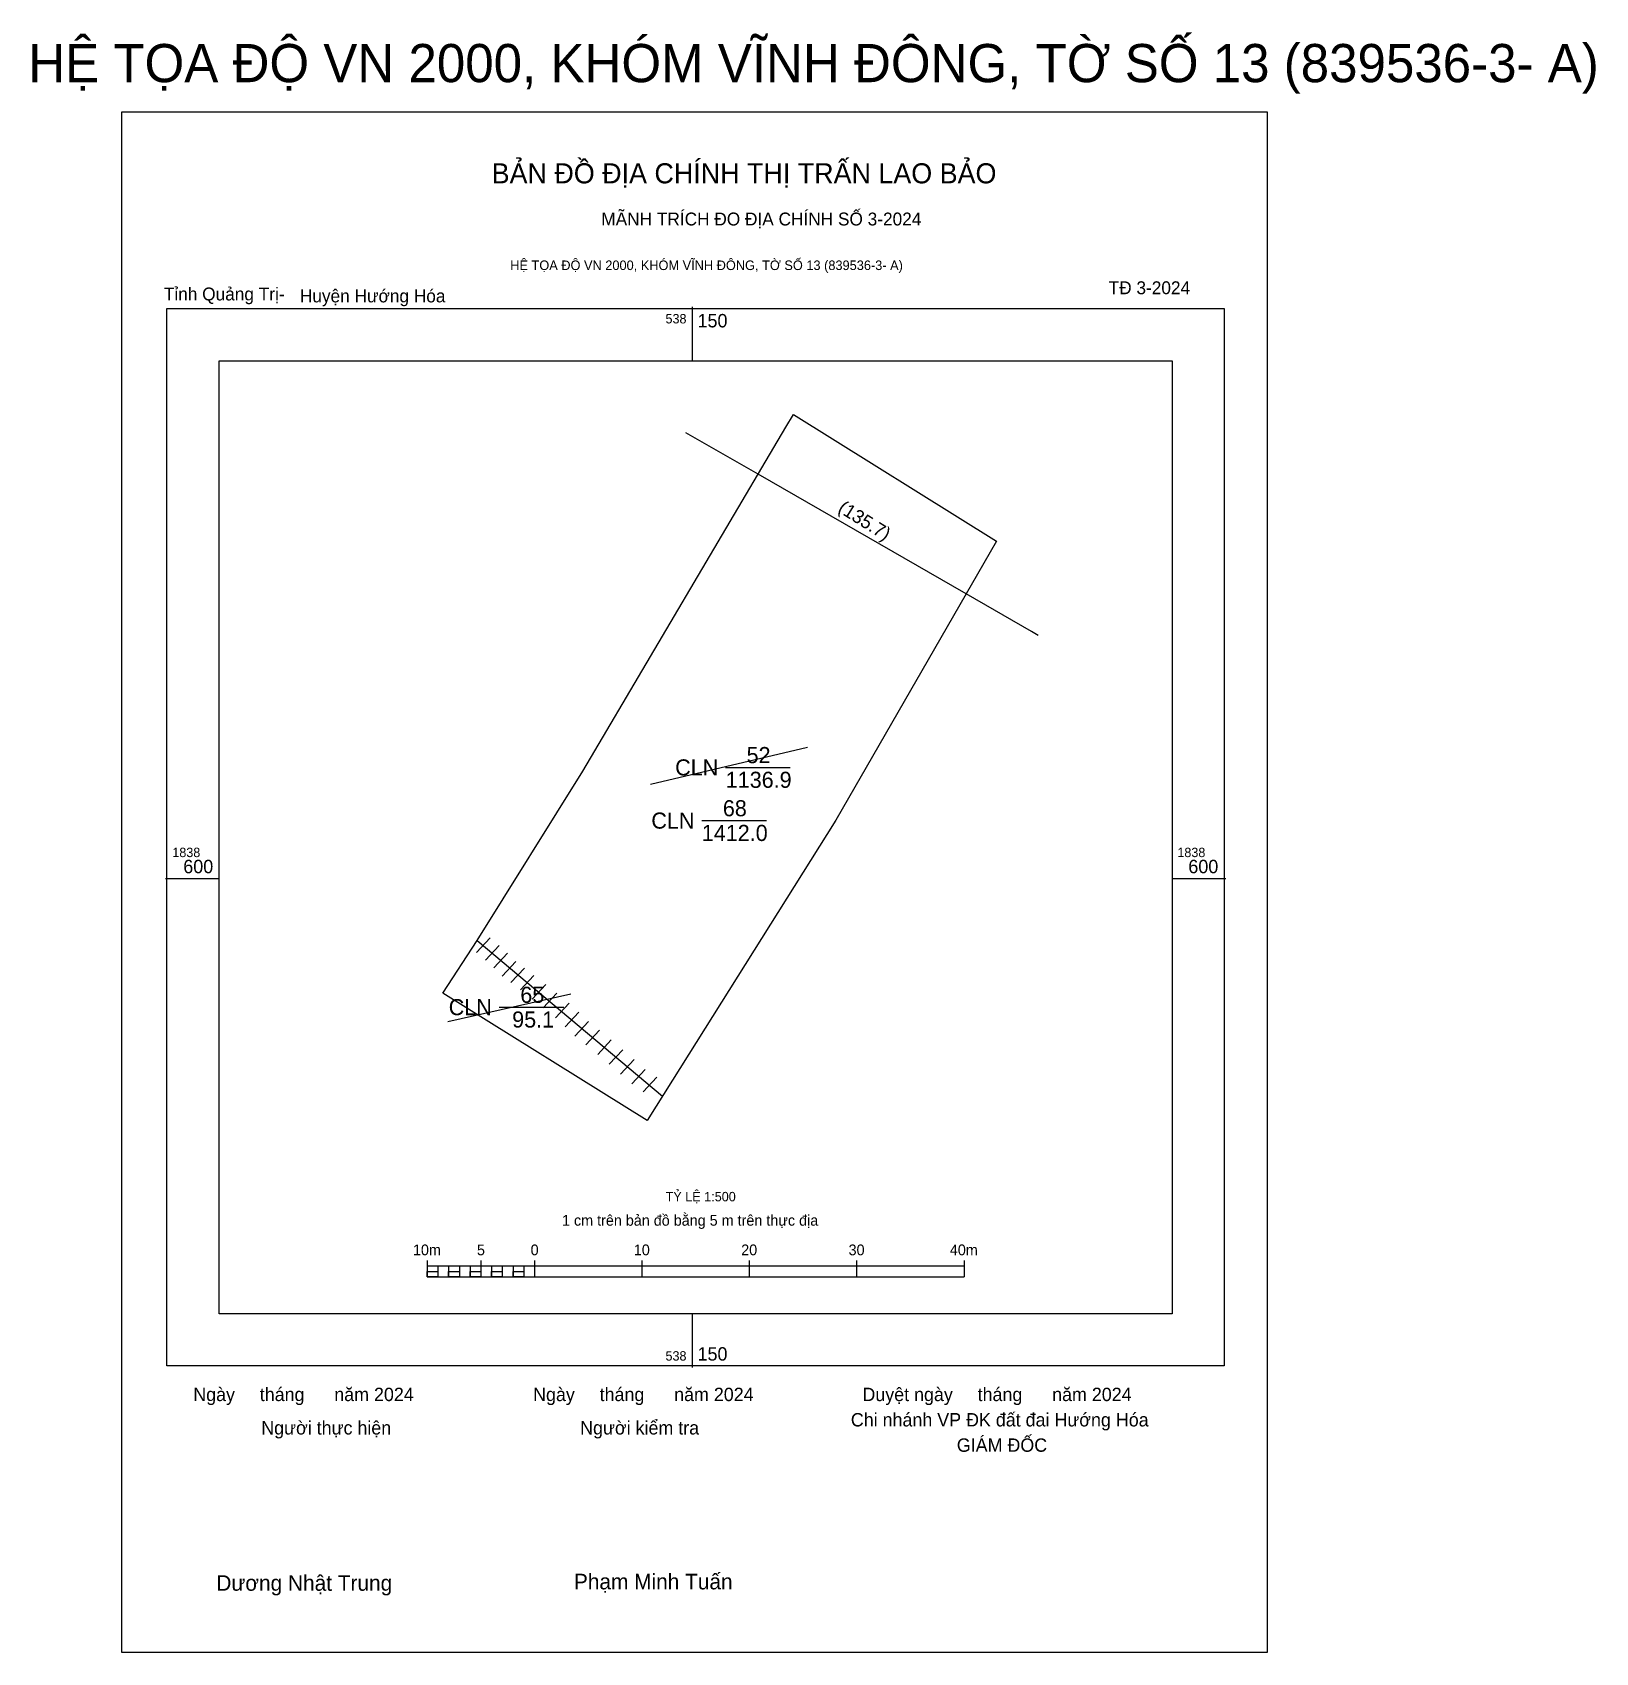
# Model space of a CAD drawing. Extents: x 538089 to 538234, y 1838528 to 1838679.
import ezdxf

# ---------------------------------------------------------------- set-up
doc = ezdxf.new("R2010")
doc.units = 0
for name, color, linetype in [('Level 10', 7, 'Continuous'), ('Level 13', 7, 'Continuous'), ('Level 15', 7, 'Continuous'), ('Level 27', 7, 'Continuous'), ('Level 6', 7, 'Continuous'), ('Level 62', 7, 'Continuous'), ('Level 63', 7, 'Continuous'), ('Level 7', 7, 'Continuous'), ('Level 9', 7, 'Continuous')]:
    doc.layers.add(name, color=color, linetype=linetype)

msp = doc.modelspace()

# ---------------------------------------------------------------- linework, layer by layer
at = {"layer": 'Level 10'}
for p, q in [((538153.12, 1838610.35), (538159.14, 1838610.35)), ((538150.9, 1838605.4), (538156.92, 1838605.4)), ((538132.03, 1838588.03), (538138.05, 1838588.03))]:
    msp.add_line(p, q, dxfattribs=at)
msp.add_lwpolyline([(538129.97, 1838594.22), (538139.83, 1838609.99), (538158.73, 1838642.02), (538159.43, 1838643.22), (538178.35, 1838631.42), (538163.37, 1838605.43), (538145.81, 1838577.48), (538126.78, 1838589.34)], close=True, dxfattribs=at)
at = {"layer": 'Level 15'}
msp.add_lwpolyline([(538096.88, 1838671.39), (538203.56, 1838671.39), (538203.56, 1838527.93), (538096.88, 1838527.93)], close=True, dxfattribs=at)
at = {"layer": 'Level 27'}
for p, q in [((538159.43, 1838643.22), (538159.43, 1838643.22)), ((538178.35, 1838631.42), (538178.36, 1838631.42)), ((538163.37, 1838605.43), (538163.37, 1838605.43)), ((538126.78, 1838589.34), (538126.78, 1838589.34))]:
    msp.add_line(p, q, dxfattribs=at)
at = {"layer": 'Level 62'}
msp.add_lwpolyline([(538105.94, 1838648.22), (538194.69, 1838648.22), (538194.69, 1838559.47), (538105.94, 1838559.47)], close=True, dxfattribs=at)
at = {"layer": 'Level 63'}
for p, q in [((538150, 1838653.22), (538150, 1838648.22)), ((538100.94, 1838600), (538105.94, 1838600)), ((538194.69, 1838600), (538199.69, 1838600)), ((538125.32, 1838564.43), (538125.32, 1838562.93)), ((538125.32, 1838563.93), (538175.32, 1838563.93)), ((538126.32, 1838563.93), (538126.32, 1838562.93)), ((538127.32, 1838563.93), (538127.32, 1838562.93)), ((538128.32, 1838563.93), (538128.32, 1838562.93)), ((538129.32, 1838563.93), (538129.32, 1838562.93)), ((538130.32, 1838564.43), (538130.32, 1838562.93)), ((538130.32, 1838563.93), (538130.32, 1838562.93)), ((538131.32, 1838563.93), (538131.32, 1838562.93)), ((538132.32, 1838563.93), (538132.32, 1838562.93)), ((538133.32, 1838563.93), (538133.32, 1838562.93)), ((538134.32, 1838563.93), (538134.32, 1838562.93)), ((538135.32, 1838564.43), (538135.32, 1838562.93)), ((538135.32, 1838563.93), (538135.32, 1838562.93)), ((538145.32, 1838564.43), (538145.32, 1838562.93)), ((538155.32, 1838564.43), (538155.32, 1838562.93)), ((538165.32, 1838564.43), (538165.32, 1838562.93)), ((538175.32, 1838564.43), (538175.32, 1838562.93)), ((538125.32, 1838562.93), (538175.32, 1838562.93)), ((538150, 1838559.47), (538150, 1838554.47))]:
    msp.add_line(p, q, dxfattribs=at)
for points in [[(538101.09, 1838653.07), (538199.54, 1838653.07), (538199.54, 1838554.62), (538101.09, 1838554.62)], [(538125.32, 1838563.43), (538126.32, 1838563.43), (538126.32, 1838562.93), (538125.32, 1838562.93)], [(538125.32, 1838563.43), (538126.32, 1838563.43), (538126.32, 1838562.93), (538125.32, 1838562.93)], [(538127.32, 1838563.43), (538128.32, 1838563.43), (538128.32, 1838562.93), (538127.32, 1838562.93)], [(538129.32, 1838563.43), (538130.32, 1838563.43), (538130.32, 1838562.93), (538129.32, 1838562.93)], [(538131.32, 1838563.43), (538132.32, 1838563.43), (538132.32, 1838562.93), (538131.32, 1838562.93)], [(538133.32, 1838563.43), (538134.32, 1838563.43), (538134.32, 1838562.93), (538133.32, 1838562.93)]]:
    msp.add_lwpolyline(points, close=True, dxfattribs=at)
at = {"layer": 'Level 7'}
msp.add_lwpolyline([(538182.24, 1838622.64), (538181.59, 1838623.02), (538175.52, 1838626.5), (538156.14, 1838637.64), (538149.41, 1838641.5)], dxfattribs=at)
at = {"layer": 'Level 9'}
for p, q in [((538146.12, 1838608.79), (538160.75, 1838612.23)), ((538129.92, 1838593.13), (538131.18, 1838594.49)), ((538129.97, 1838594.22), (538147.23, 1838579.73)), ((538130.76, 1838592.41), (538132.02, 1838593.77)), ((538131.53, 1838591.7), (538132.8, 1838593.06)), ((538132.32, 1838590.91), (538133.59, 1838592.27)), ((538133.13, 1838590.31), (538134.39, 1838591.67)), ((538134, 1838589.63), (538135.26, 1838590.99)), ((538135.11, 1838588.77), (538136.37, 1838590.13)), ((538127.26, 1838586.7), (538138.71, 1838589.28)), ((538136.12, 1838587.96), (538137.39, 1838589.32)), ((538137.29, 1838587.05), (538138.55, 1838588.4)), ((538138.18, 1838586.21), (538139.44, 1838587.57)), ((538139.09, 1838585.32), (538140.35, 1838586.68)), ((538140.1, 1838584.52), (538141.36, 1838585.88)), ((538141.21, 1838583.62), (538142.47, 1838584.98)), ((538142.28, 1838582.71), (538143.54, 1838584.07)), ((538143.32, 1838581.8), (538144.59, 1838583.16)), ((538144.37, 1838580.88), (538145.63, 1838582.24)), ((538145.45, 1838580.15), (538146.71, 1838581.51))]:
    msp.add_line(p, q, dxfattribs=at)

# ---------------------------------------------------------------- texts
at = {"layer": 'Level 13'}
for s, p in [('52', (538155.07, 1838610.75)), ('CLN', (538148.42, 1838609.6)), ('1136.9', (538153.13, 1838608.45)), ('CLN', (538146.2, 1838604.65)), ('68', (538152.86, 1838605.8)), ('1412.0', (538150.9, 1838603.5)), ('65', (538134, 1838588.43)), ('CLN', (538127.33, 1838587.28)), ('95.1', (538133.24, 1838586.13))]:
    msp.add_text(s, height=1.5, dxfattribs=at).set_placement(p)
at = {"layer": 'Level 6'}
msp.add_text('TỶ LỆ 1:500', height=0.879, dxfattribs=at).set_placement((538147.53, 1838569.95))
at = {"layer": 'Level 63'}
for s, height, p in [('HỆ TỌA ĐỘ VN 2000, KHÓM VĨNH ĐÔNG, TỜ SỐ 13 (839536-3- A)', 3.5565, (538088.17, 1838674.15)), ('BẢN ĐỒ ĐỊA CHÍNH THỊ TRẤN LAO BẢO', 1.8718, (538131.33, 1838664.73)), ('MÃNH TRÍCH ĐO ĐỊA CHÍNH SỐ 3-2024', 1.2011, (538141.54, 1838660.81)), ('HỆ TỌA ĐỘ VN 2000, KHÓM VĨNH ĐÔNG, TỜ SỐ 13 (839536-3- A)', 0.8891, (538133.06, 1838656.66)), ('538', 0.875, (538147.52, 1838651.69)), ('150', 1.25, (538150.5, 1838651.32)), ('1838', 0.875, (538101.59, 1838602)), ('600', 1.25, (538102.61, 1838600.5)), ('1838', 0.875, (538195.19, 1838602)), ('600', 1.25, (538196.21, 1838600.5)), ('1 cm trên bản đồ bằng 5 m trên thực địa', 1, (538137.88, 1838567.68)), ('10m', 1, (538124, 1838564.93)), ('5', 1, (538129.96, 1838564.93)), ('0', 1, (538134.96, 1838564.93)), ('10', 1, (538144.57, 1838564.93)), ('20', 1, (538154.57, 1838564.93)), ('30', 1, (538164.57, 1838564.93)), ('40m', 1, (538174, 1838564.93)), ('150', 1.25, (538150.5, 1838555.12)), ('538', 0.875, (538147.52, 1838555.12)), ('Ngày     tháng      năm 2024', 1.2442, (538103.54, 1838551.35)), ('Ngày     tháng      năm 2024', 1.2442, (538135.19, 1838551.35)), ('Duyệt ngày     tháng      năm 2024', 1.2442, (538165.86, 1838551.35)), ('Chi nhánh VP ĐK đất đai Hướng Hóa', 1.2442, (538164.78, 1838548.99)), ('Người thực hiện', 1.2442, (538109.87, 1838548.24)), ('Người kiểm tra', 1.2442, (538139.57, 1838548.24)), ('GIÁM ĐỐC', 1.244, (538174.65, 1838546.63)), ('Dương Nhật Trung', 1.4512, (538105.69, 1838533.69)), ('Phạm Minh Tuấn', 1.4512, (538138.99, 1838533.82))]:
    msp.add_text(s, height=height, dxfattribs=at).set_placement(p)
at = {"layer": 'Level 7'}
msp.add_text('(135.7)', height=1.25, rotation=328.0601, dxfattribs=at).set_placement((538163.49, 1838634.21))
at = {"layer": 'Level 9'}
for s, height, p in [('Tỉnh Quảng Trị-', 1.2011, (538100.8, 1838653.83)), ('Huyện Hướng Hóa', 1.2011, (538113.47, 1838653.65)), ('TĐ 3-2024', 1.201, (538188.79, 1838654.41))]:
    msp.add_text(s, height=height, dxfattribs=at).set_placement(p)

doc.saveas('drawing.dxf')
